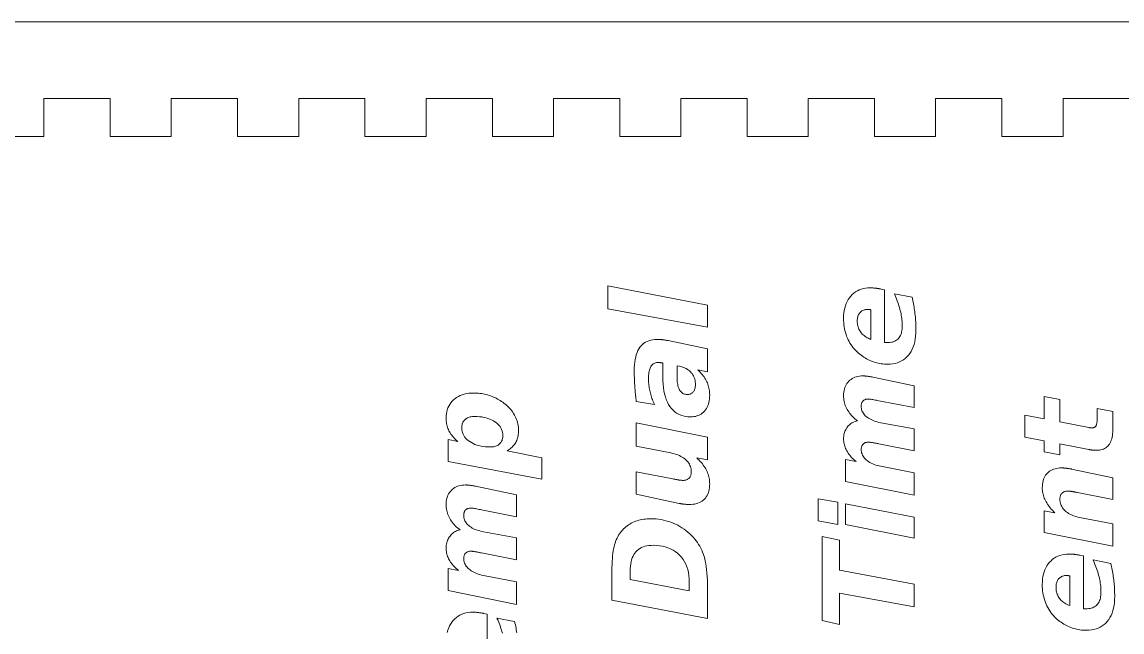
# Model space of a CAD drawing. Header units: millimetres. Extents: x 0 to 600, y 0 to 300.
# Drawn here: x 343.2 to 429.5, y 252.1 to 300 of the extents above; entities that cross this region are included whole.
import ezdxf

# ---------------------------------------------------------------- set-up
doc = ezdxf.new("R2010")
doc.units = ezdxf.units.MM
doc.layers.get('0').update_dxf_attribs({"linetype": 'CONTINUOUS', "lineweight": 0})

msp = doc.modelspace()

# ---------------------------------------------------------------- linework, layer by layer
for p, q in [((600, 300), (0, 300)), ((344.9, 291), (344.9, 294)), ((344.9, 294), (350.1, 294)), ((350.1, 294), (350.1, 291)), ((354.9, 291), (354.9, 294)), ((354.9, 294), (360.1, 294)), ((360.1, 294), (360.1, 291)), ((364.9, 291), (364.9, 294)), ((364.9, 294), (370.1, 294)), ((370.1, 294), (370.1, 291)), ((374.9, 291), (374.9, 294)), ((374.9, 294), (380.1, 294)), ((380.1, 294), (380.1, 291)), ((384.9, 291), (384.9, 294)), ((384.9, 294), (390.1, 294)), ((390.1, 294), (390.1, 291)), ((394.9, 291), (394.9, 294)), ((394.9, 294), (400.1, 294)), ((400.1, 294), (400.1, 291)), ((404.9, 291), (404.9, 294)), ((404.9, 294), (410.1, 294)), ((410.1, 294), (410.1, 291)), ((414.9, 291), (414.9, 294)), ((414.9, 294), (420.1, 294)), ((420.1, 294), (420.1, 291)), ((424.9, 291), (424.9, 294)), ((424.9, 294), (430.1, 294)), ((340.1, 291), (344.9, 291)), ((350.1, 291), (354.9, 291)), ((360.1, 291), (364.9, 291)), ((370.1, 291), (374.9, 291)), ((380.1, 291), (384.9, 291)), ((390.1, 291), (394.9, 291)), ((400.1, 291), (404.9, 291)), ((410.1, 291), (414.9, 291)), ((420.1, 291), (424.9, 291))]:
    msp.add_line(p, q)
for points in [[(389.16, 277.48), (389.16, 279.28), (397, 277.765), (397, 276.04), (389.16, 277.48)], [(410.618, 279.03), (410.896, 278.98), (410.896, 274.835), (410.903, 274.835), (410.911, 274.835), (410.919, 274.835), (410.927, 274.834), (410.937, 274.834), (410.947, 274.833), (410.957, 274.833), (410.968, 274.832), (410.98, 274.831), (410.992, 274.83), (411.004, 274.829), (411.016, 274.829), (411.027, 274.828), (411.037, 274.827), (411.047, 274.827), (411.057, 274.826), (411.065, 274.826), (411.073, 274.826), (411.081, 274.826), (411.088, 274.826), (411.205, 274.829), (411.315, 274.839), (411.42, 274.855), (411.518, 274.878), (411.611, 274.908), (411.697, 274.944), (411.778, 274.987), (411.852, 275.036), (411.921, 275.092), (411.983, 275.154), (412.039, 275.223), (412.089, 275.299), (412.134, 275.381), (412.172, 275.47), (412.205, 275.566), (412.231, 275.668), (412.252, 275.777), (412.267, 275.892), (412.275, 276.015), (412.278, 276.143), (412.277, 276.257), (412.272, 276.372), (412.265, 276.489), (412.254, 276.607), (412.24, 276.726), (412.223, 276.846), (412.203, 276.968), (412.18, 277.091), (412.154, 277.215), (412.125, 277.341), (412.092, 277.468), (412.056, 277.596), (412.018, 277.725), (411.976, 277.856), (411.932, 277.988), (411.884, 278.121), (411.833, 278.255), (411.78, 278.391), (411.723, 278.528), (411.664, 278.666), (413.046, 278.39), (413.077, 278.261), (413.106, 278.133), (413.133, 278.004), (413.158, 277.876), (413.182, 277.748), (413.204, 277.62), (413.225, 277.493), (413.244, 277.365), (413.261, 277.238), (413.277, 277.11), (413.291, 276.983), (413.304, 276.856), (413.316, 276.728), (413.326, 276.6), (413.334, 276.471), (413.341, 276.341), (413.347, 276.212), (413.351, 276.081), (413.353, 275.95), (413.354, 275.819), (413.348, 275.568), (413.33, 275.329), (413.301, 275.101), (413.26, 274.885), (413.208, 274.681), (413.144, 274.488), (413.068, 274.307), (412.98, 274.138), (412.881, 273.98), (412.77, 273.834), (412.648, 273.702), (412.517, 273.583), (412.376, 273.478), (412.225, 273.387), (412.064, 273.311), (411.894, 273.248), (411.714, 273.199), (411.525, 273.164), (411.326, 273.143), (411.117, 273.136), (410.993, 273.138), (410.871, 273.145), (410.749, 273.156), (410.628, 273.171), (410.507, 273.191), (410.388, 273.215), (410.269, 273.244), (410.151, 273.277), (410.033, 273.315), (409.917, 273.357), (409.801, 273.403), (409.687, 273.453), (409.576, 273.507), (409.466, 273.565), (409.358, 273.627), (409.252, 273.693), (409.149, 273.764), (409.047, 273.838), (408.947, 273.916), (408.849, 273.998), (408.736, 274.099), (408.629, 274.205), (408.527, 274.315), (408.431, 274.428), (408.34, 274.545), (408.255, 274.667), (408.175, 274.792), (408.102, 274.921), (408.033, 275.054), (407.97, 275.19), (407.913, 275.331), (407.862, 275.475), (407.817, 275.622), (407.778, 275.771), (407.745, 275.924), (407.718, 276.08), (407.697, 276.239), (407.682, 276.401), (407.673, 276.566), (407.67, 276.734), (407.676, 276.949), (407.693, 277.155), (407.721, 277.352), (407.761, 277.54), (407.812, 277.719), (407.874, 277.889), (407.948, 278.05), (408.033, 278.202), (408.129, 278.345), (408.237, 278.478), (408.354, 278.602), (408.479, 278.712), (408.612, 278.809), (408.753, 278.893), (408.902, 278.964), (409.059, 279.023), (409.224, 279.068), (409.396, 279.1), (409.577, 279.12), (409.766, 279.126), (409.803, 279.126), (409.841, 279.125), (409.88, 279.124), (409.919, 279.123), (409.958, 279.12), (409.998, 279.118), (410.038, 279.115), (410.079, 279.111), (410.12, 279.107), (410.162, 279.102), (410.204, 279.098), (410.247, 279.093), (410.29, 279.087), (410.335, 279.081), (410.38, 279.074), (410.426, 279.066), (410.473, 279.058), (410.52, 279.049), (410.569, 279.04), (410.618, 279.03)], [(409.821, 277.406), (409.808, 277.409), (409.796, 277.412), (409.783, 277.415), (409.771, 277.418), (409.758, 277.42), (409.746, 277.422), (409.733, 277.424), (409.721, 277.426), (409.708, 277.428), (409.696, 277.43), (409.683, 277.431), (409.67, 277.432), (409.657, 277.433), (409.645, 277.434), (409.632, 277.435), (409.619, 277.436), (409.606, 277.436), (409.594, 277.437), (409.581, 277.437), (409.569, 277.437), (409.495, 277.434), (409.424, 277.427), (409.357, 277.415), (409.292, 277.398), (409.23, 277.376), (409.172, 277.35), (409.117, 277.318), (409.064, 277.282), (409.015, 277.24), (408.969, 277.194), (408.926, 277.145), (408.888, 277.092), (408.855, 277.035), (408.826, 276.975), (408.801, 276.912), (408.781, 276.845), (408.766, 276.775), (408.755, 276.701), (408.748, 276.624), (408.746, 276.544), (408.748, 276.44), (408.757, 276.339), (408.77, 276.241), (408.789, 276.147), (408.814, 276.056), (408.844, 275.967), (408.88, 275.882), (408.921, 275.801), (408.967, 275.722), (409.019, 275.646), (409.076, 275.575), (409.138, 275.506), (409.205, 275.441), (409.278, 275.38), (409.355, 275.322), (409.438, 275.267), (409.526, 275.216), (409.619, 275.168), (409.717, 275.123), (409.821, 275.082), (409.821, 277.406)], [(393.89, 274.988), (397, 274.353), (397, 272.528), (396.237, 272.68), (396.33, 272.592), (396.417, 272.504), (396.499, 272.414), (396.576, 272.324), (396.648, 272.233), (396.715, 272.14), (396.778, 272.047), (396.835, 271.952), (396.888, 271.857), (396.935, 271.76), (396.978, 271.663), (397.016, 271.564), (397.05, 271.463), (397.079, 271.36), (397.104, 271.256), (397.124, 271.15), (397.14, 271.043), (397.151, 270.934), (397.158, 270.823), (397.16, 270.71), (397.156, 270.556), (397.144, 270.408), (397.123, 270.267), (397.095, 270.132), (397.058, 270.004), (397.013, 269.882), (396.96, 269.767), (396.899, 269.658), (396.83, 269.556), (396.753, 269.46), (396.668, 269.373), (396.578, 269.294), (396.483, 269.225), (396.381, 269.166), (396.274, 269.115), (396.162, 269.074), (396.044, 269.041), (395.92, 269.018), (395.79, 269.005), (395.655, 269), (395.449, 269.008), (395.253, 269.033), (395.067, 269.073), (394.89, 269.13), (394.724, 269.203), (394.567, 269.293), (394.421, 269.398), (394.284, 269.52), (394.157, 269.658), (394.04, 269.812), (393.934, 269.983), (393.838, 270.167), (393.754, 270.366), (393.682, 270.579), (393.62, 270.807), (393.57, 271.049), (393.53, 271.305), (393.502, 271.576), (393.486, 271.861), (393.48, 272.16), (393.48, 273.235), (393.3, 273.255), (393.284, 273.258), (393.27, 273.261), (393.256, 273.264), (393.243, 273.267), (393.231, 273.269), (393.22, 273.271), (393.21, 273.272), (393.201, 273.273), (393.192, 273.274), (393.185, 273.275), (393.178, 273.275), (393.171, 273.276), (393.165, 273.276), (393.158, 273.277), (393.152, 273.277), (393.146, 273.277), (393.14, 273.277), (393.134, 273.277), (393.128, 273.277), (393.123, 273.278), (393.049, 273.274), (392.979, 273.265), (392.913, 273.249), (392.85, 273.227), (392.791, 273.199), (392.736, 273.165), (392.685, 273.124), (392.637, 273.077), (392.593, 273.024), (392.553, 272.965), (392.516, 272.899), (392.483, 272.828), (392.454, 272.75), (392.429, 272.667), (392.408, 272.577), (392.391, 272.481), (392.377, 272.379), (392.368, 272.271), (392.362, 272.157), (392.36, 272.038), (392.361, 271.927), (392.365, 271.818), (392.371, 271.709), (392.379, 271.601), (392.39, 271.493), (392.403, 271.386), (392.419, 271.28), (392.437, 271.174), (392.457, 271.069), (392.48, 270.965), (392.505, 270.861), (392.533, 270.758), (392.563, 270.656), (392.595, 270.555), (392.63, 270.454), (392.667, 270.354), (392.707, 270.254), (392.749, 270.155), (392.793, 270.057), (392.84, 269.96), (391.4, 270.215), (391.385, 270.328), (391.37, 270.442), (391.357, 270.556), (391.344, 270.671), (391.332, 270.787), (391.32, 270.903), (391.31, 271.019), (391.3, 271.137), (391.291, 271.254), (391.283, 271.373), (391.274, 271.491), (391.267, 271.611), (391.261, 271.732), (391.255, 271.854), (391.251, 271.976), (391.247, 272.1), (391.244, 272.224), (391.242, 272.349), (391.24, 272.475), (391.24, 272.603), (391.244, 272.847), (391.258, 273.079), (391.28, 273.297), (391.312, 273.503), (391.352, 273.696), (391.401, 273.876), (391.459, 274.043), (391.526, 274.198), (391.602, 274.339), (391.688, 274.467), (391.781, 274.584), (391.884, 274.688), (391.997, 274.78), (392.118, 274.86), (392.249, 274.927), (392.39, 274.982), (392.54, 275.025), (392.699, 275.056), (392.867, 275.074), (393.045, 275.08), (393.081, 275.08), (393.117, 275.079), (393.155, 275.078), (393.193, 275.076), (393.231, 275.074), (393.271, 275.072), (393.311, 275.069), (393.351, 275.066), (393.393, 275.062), (393.435, 275.058), (393.477, 275.053), (393.52, 275.048), (393.564, 275.042), (393.609, 275.036), (393.654, 275.029), (393.7, 275.021), (393.746, 275.014), (393.793, 275.005), (393.841, 274.997), (393.89, 274.988)], [(394.6, 272.14), (394.602, 272.007), (394.608, 271.88), (394.618, 271.76), (394.632, 271.647), (394.651, 271.541), (394.673, 271.441), (394.699, 271.347), (394.73, 271.261), (394.764, 271.181), (394.803, 271.108), (394.845, 271.041), (394.891, 270.982), (394.941, 270.93), (394.995, 270.885), (395.053, 270.847), (395.115, 270.816), (395.18, 270.791), (395.25, 270.774), (395.323, 270.763), (395.4, 270.76), (395.458, 270.762), (395.514, 270.768), (395.567, 270.778), (395.618, 270.793), (395.666, 270.811), (395.712, 270.834), (395.755, 270.86), (395.796, 270.891), (395.834, 270.926), (395.87, 270.965), (395.902, 271.008), (395.931, 271.054), (395.957, 271.103), (395.979, 271.156), (395.997, 271.211), (396.013, 271.27), (396.025, 271.331), (396.033, 271.396), (396.038, 271.464), (396.04, 271.535), (396.037, 271.645), (396.027, 271.752), (396.011, 271.854), (395.988, 271.953), (395.959, 272.049), (395.923, 272.14), (395.881, 272.228), (395.832, 272.313), (395.777, 272.393), (395.715, 272.47), (395.647, 272.543), (395.574, 272.611), (395.496, 272.674), (395.413, 272.732), (395.324, 272.785), (395.23, 272.833), (395.13, 272.876), (395.025, 272.914), (394.915, 272.947), (394.8, 272.975), (394.6, 273.017), (394.6, 272.14)], [(408.765, 268.682), (408.661, 268.763), (408.563, 268.846), (408.469, 268.932), (408.38, 269.02), (408.297, 269.109), (408.218, 269.201), (408.145, 269.296), (408.076, 269.392), (408.012, 269.491), (407.954, 269.591), (407.9, 269.694), (407.852, 269.797), (407.809, 269.902), (407.772, 270.007), (407.741, 270.113), (407.716, 270.219), (407.696, 270.327), (407.682, 270.435), (407.673, 270.544), (407.67, 270.654), (407.675, 270.796), (407.687, 270.932), (407.707, 271.062), (407.736, 271.185), (407.773, 271.302), (407.818, 271.414), (407.871, 271.519), (407.933, 271.617), (408.003, 271.71), (408.081, 271.797), (408.165, 271.876), (408.256, 271.947), (408.353, 272.01), (408.456, 272.064), (408.565, 272.11), (408.68, 272.148), (408.801, 272.177), (408.929, 272.198), (409.062, 272.21), (409.202, 272.214), (409.232, 272.214), (409.263, 272.213), (409.295, 272.212), (409.328, 272.211), (409.361, 272.208), (409.396, 272.206), (409.431, 272.203), (409.467, 272.199), (409.504, 272.195), (409.542, 272.19), (409.581, 272.186), (409.62, 272.181), (409.661, 272.175), (409.703, 272.169), (409.745, 272.163), (409.789, 272.156), (409.834, 272.148), (409.88, 272.14), (409.926, 272.132), (409.974, 272.123), (413.2, 271.446), (413.2, 269.726), (410.44, 270.263), (410.368, 270.278), (410.255, 270.301), (410.151, 270.323), (410.054, 270.341), (409.967, 270.357), (409.887, 270.371), (409.816, 270.382), (409.754, 270.391), (409.7, 270.397), (409.654, 270.401), (409.617, 270.402), (409.566, 270.401), (409.517, 270.396), (409.47, 270.389), (409.425, 270.379), (409.383, 270.365), (409.343, 270.349), (409.305, 270.329), (409.269, 270.307), (409.235, 270.282), (409.204, 270.254), (409.175, 270.223), (409.15, 270.19), (409.127, 270.155), (409.107, 270.117), (409.091, 270.078), (409.077, 270.036), (409.066, 269.992), (409.059, 269.946), (409.054, 269.898), (409.053, 269.848), (409.057, 269.752), (409.069, 269.659), (409.089, 269.569), (409.117, 269.482), (409.153, 269.398), (409.197, 269.317), (409.249, 269.239), (409.309, 269.164), (409.377, 269.092), (409.454, 269.022), (409.537, 268.957), (409.627, 268.895), (409.724, 268.837), (409.827, 268.782), (409.938, 268.732), (410.055, 268.685), (410.18, 268.643), (410.311, 268.604), (410.449, 268.569), (410.594, 268.538), (413.2, 268.067), (413.2, 266.33), (410.438, 266.884), (410.368, 266.898), (410.303, 266.911), (410.24, 266.923), (410.181, 266.935), (410.126, 266.945), (410.074, 266.955), (410.026, 266.964), (409.981, 266.972), (409.94, 266.979), (409.902, 266.985), (409.867, 266.99), (409.833, 266.995), (409.8, 266.999), (409.769, 267.003), (409.739, 267.006), (409.711, 267.009), (409.685, 267.011), (409.66, 267.012), (409.636, 267.013), (409.614, 267.014), (409.563, 267.012), (409.513, 267.008), (409.466, 267), (409.422, 266.99), (409.379, 266.976), (409.339, 266.96), (409.301, 266.941), (409.266, 266.918), (409.233, 266.893), (409.202, 266.865), (409.173, 266.834), (409.148, 266.801), (409.126, 266.765), (409.106, 266.727), (409.09, 266.687), (409.077, 266.644), (409.066, 266.599), (409.059, 266.551), (409.054, 266.502), (409.053, 266.45), (409.057, 266.356), (409.069, 266.264), (409.09, 266.175), (409.119, 266.088), (409.157, 266.003), (409.202, 265.921), (409.256, 265.841), (409.319, 265.763), (409.389, 265.688), (409.468, 265.614), (409.554, 265.545), (409.645, 265.48), (409.743, 265.419), (409.846, 265.363), (409.956, 265.311), (410.071, 265.264), (410.193, 265.221), (410.32, 265.182), (410.454, 265.148), (410.594, 265.118), (413.2, 264.599), (413.2, 262.845), (407.824, 263.92), (407.824, 265.653), (408.654, 265.494), (408.559, 265.574), (408.468, 265.655), (408.382, 265.737), (408.302, 265.819), (408.225, 265.903), (408.154, 265.988), (408.088, 266.073), (408.026, 266.16), (407.969, 266.248), (407.918, 266.337), (407.871, 266.427), (407.829, 266.518), (407.792, 266.61), (407.759, 266.702), (407.732, 266.795), (407.71, 266.889), (407.693, 266.984), (407.68, 267.079), (407.673, 267.176), (407.67, 267.273), (407.673, 267.38), (407.683, 267.485), (407.698, 267.586), (407.72, 267.684), (407.747, 267.779), (407.781, 267.871), (407.821, 267.96), (407.867, 268.046), (407.919, 268.129), (407.978, 268.209), (408.04, 268.284), (408.107, 268.354), (408.176, 268.417), (408.25, 268.473), (408.327, 268.524), (408.407, 268.568), (408.491, 268.606), (408.579, 268.637), (408.67, 268.663), (408.765, 268.682)], [(381.251, 266.331), (383.997, 265.779), (383.997, 264.114), (376.624, 265.496), (376.624, 267.226), (377.38, 267.068), (377.289, 267.149), (377.204, 267.23), (377.123, 267.312), (377.047, 267.395), (376.976, 267.478), (376.909, 267.563), (376.848, 267.648), (376.792, 267.734), (376.74, 267.821), (376.694, 267.908), (376.651, 267.997), (376.613, 268.088), (376.58, 268.18), (376.551, 268.274), (376.526, 268.37), (376.506, 268.467), (376.49, 268.566), (376.479, 268.667), (376.473, 268.769), (376.47, 268.873), (376.476, 269.054), (376.494, 269.227), (376.523, 269.392), (376.563, 269.55), (376.616, 269.7), (376.679, 269.842), (376.755, 269.977), (376.842, 270.104), (376.941, 270.223), (377.051, 270.334), (377.171, 270.437), (377.299, 270.528), (377.436, 270.609), (377.582, 270.678), (377.735, 270.738), (377.897, 270.786), (378.068, 270.824), (378.247, 270.85), (378.434, 270.867), (378.63, 270.872), (378.755, 270.87), (378.879, 270.865), (379.002, 270.855), (379.124, 270.842), (379.246, 270.825), (379.367, 270.805), (379.488, 270.78), (379.607, 270.752), (379.726, 270.72), (379.845, 270.685), (379.961, 270.646), (380.076, 270.603), (380.188, 270.558), (380.299, 270.509), (380.407, 270.456), (380.513, 270.401), (380.617, 270.342), (380.72, 270.279), (380.82, 270.214), (380.918, 270.145), (381.036, 270.055), (381.149, 269.963), (381.256, 269.868), (381.357, 269.771), (381.452, 269.672), (381.541, 269.571), (381.624, 269.467), (381.702, 269.361), (381.773, 269.252), (381.839, 269.142), (381.899, 269.029), (381.952, 268.916), (382, 268.8), (382.04, 268.683), (382.075, 268.564), (382.103, 268.444), (382.125, 268.322), (382.141, 268.198), (382.15, 268.073), (382.154, 267.946), (382.151, 267.836), (382.145, 267.728), (382.134, 267.625), (382.119, 267.524), (382.099, 267.427), (382.075, 267.333), (382.047, 267.242), (382.014, 267.155), (381.977, 267.072), (381.935, 266.991), (381.889, 266.914), (381.837, 266.84), (381.781, 266.767), (381.72, 266.698), (381.654, 266.631), (381.583, 266.566), (381.507, 266.503), (381.427, 266.444), (381.341, 266.386), (381.251, 266.331)], [(381.251, 266.331), (383.997, 265.779), (383.997, 264.114), (376.624, 265.496), (376.624, 267.226), (377.38, 267.068), (377.289, 267.149), (377.204, 267.23), (377.123, 267.312), (377.047, 267.395), (376.976, 267.478), (376.909, 267.563), (376.848, 267.648), (376.792, 267.734), (376.74, 267.821), (376.694, 267.908), (376.651, 267.997), (376.613, 268.088), (376.58, 268.18), (376.551, 268.274), (376.526, 268.37), (376.506, 268.467), (376.49, 268.566), (376.479, 268.667), (376.473, 268.769), (376.47, 268.873), (376.476, 269.054), (376.494, 269.227), (376.523, 269.392), (376.563, 269.55), (376.616, 269.7), (376.679, 269.842), (376.755, 269.977), (376.842, 270.104), (376.941, 270.223), (377.051, 270.334), (377.171, 270.437), (377.299, 270.528), (377.436, 270.609), (377.582, 270.678), (377.735, 270.738), (377.897, 270.786), (378.068, 270.824), (378.247, 270.85), (378.434, 270.867), (378.63, 270.872), (378.755, 270.87), (378.879, 270.865), (379.002, 270.855), (379.124, 270.842), (379.246, 270.825), (379.367, 270.805), (379.488, 270.78), (379.607, 270.752), (379.726, 270.72), (379.845, 270.685), (379.961, 270.646), (380.076, 270.603), (380.188, 270.558), (380.299, 270.509), (380.407, 270.456), (380.513, 270.401), (380.617, 270.342), (380.72, 270.279), (380.82, 270.214), (380.918, 270.145), (381.036, 270.055), (381.149, 269.963), (381.256, 269.868), (381.357, 269.771), (381.452, 269.672), (381.541, 269.571), (381.624, 269.467), (381.702, 269.361), (381.773, 269.252), (381.839, 269.142), (381.899, 269.029), (381.952, 268.916), (382, 268.8), (382.04, 268.683), (382.075, 268.564), (382.103, 268.444), (382.125, 268.322), (382.141, 268.198), (382.15, 268.073), (382.154, 267.946), (382.151, 267.836), (382.145, 267.728), (382.134, 267.625), (382.119, 267.524), (382.099, 267.427), (382.075, 267.333), (382.047, 267.242), (382.014, 267.155), (381.977, 267.072), (381.935, 266.991), (381.889, 266.914), (381.837, 266.84), (381.781, 266.767), (381.72, 266.698), (381.654, 266.631), (381.583, 266.566), (381.507, 266.503), (381.427, 266.444), (381.341, 266.386), (381.251, 266.331)], [(421.888, 269.144), (423.424, 268.851), (423.424, 270.608), (424.653, 270.363), (424.653, 268.606), (426.928, 268.165), (426.943, 268.161), (426.958, 268.158), (426.972, 268.154), (426.986, 268.151), (426.999, 268.149), (427.012, 268.146), (427.024, 268.144), (427.036, 268.142), (427.047, 268.14), (427.058, 268.138), (427.068, 268.137), (427.079, 268.136), (427.089, 268.135), (427.099, 268.134), (427.109, 268.133), (427.119, 268.132), (427.129, 268.132), (427.139, 268.131), (427.149, 268.131), (427.158, 268.131), (427.201, 268.133), (427.242, 268.137), (427.28, 268.144), (427.315, 268.155), (427.348, 268.168), (427.378, 268.184), (427.406, 268.203), (427.432, 268.225), (427.455, 268.25), (427.475, 268.278), (427.493, 268.309), (427.51, 268.344), (427.524, 268.383), (427.537, 268.427), (427.547, 268.474), (427.556, 268.525), (427.563, 268.58), (427.567, 268.639), (427.57, 268.702), (427.571, 268.77), (427.571, 269.658), (428.8, 269.413), (428.8, 267.968), (428.797, 267.816), (428.787, 267.672), (428.771, 267.535), (428.748, 267.405), (428.718, 267.283), (428.682, 267.168), (428.64, 267.06), (428.591, 266.96), (428.536, 266.868), (428.474, 266.782), (428.405, 266.705), (428.332, 266.636), (428.252, 266.574), (428.166, 266.521), (428.075, 266.476), (427.978, 266.44), (427.876, 266.411), (427.767, 266.391), (427.653, 266.378), (427.533, 266.374), (427.506, 266.375), (427.478, 266.375), (427.45, 266.376), (427.422, 266.377), (427.394, 266.378), (427.365, 266.38), (427.335, 266.381), (427.305, 266.384), (427.275, 266.386), (427.245, 266.389), (427.214, 266.392), (427.183, 266.395), (427.152, 266.399), (427.121, 266.403), (427.09, 266.407), (427.059, 266.411), (427.027, 266.416), (426.996, 266.421), (426.964, 266.426), (426.933, 266.432), (424.653, 266.874), (424.653, 266.029), (423.424, 266.264), (423.424, 267.118), (421.888, 267.416), (421.888, 269.144)], [(421.888, 269.144), (423.424, 268.851), (423.424, 270.608), (424.653, 270.363), (424.653, 268.606), (426.928, 268.165), (426.943, 268.161), (426.958, 268.158), (426.972, 268.154), (426.986, 268.151), (426.999, 268.149), (427.012, 268.146), (427.024, 268.144), (427.036, 268.142), (427.047, 268.14), (427.058, 268.138), (427.068, 268.137), (427.079, 268.136), (427.089, 268.135), (427.099, 268.134), (427.109, 268.133), (427.119, 268.132), (427.129, 268.132), (427.139, 268.131), (427.149, 268.131), (427.158, 268.131), (427.201, 268.133), (427.242, 268.137), (427.28, 268.144), (427.315, 268.155), (427.348, 268.168), (427.378, 268.184), (427.406, 268.203), (427.432, 268.225), (427.455, 268.25), (427.475, 268.278), (427.493, 268.309), (427.51, 268.344), (427.524, 268.383), (427.537, 268.427), (427.547, 268.474), (427.556, 268.525), (427.563, 268.58), (427.567, 268.639), (427.57, 268.702), (427.571, 268.77), (427.571, 269.658), (428.8, 269.413), (428.8, 267.968), (428.797, 267.816), (428.787, 267.672), (428.771, 267.535), (428.748, 267.405), (428.718, 267.283), (428.682, 267.168), (428.64, 267.06), (428.591, 266.96), (428.536, 266.868), (428.474, 266.782), (428.405, 266.705), (428.332, 266.636), (428.252, 266.574), (428.166, 266.521), (428.075, 266.476), (427.978, 266.44), (427.876, 266.411), (427.767, 266.391), (427.653, 266.378), (427.533, 266.374), (427.506, 266.375), (427.478, 266.375), (427.45, 266.376), (427.422, 266.377), (427.394, 266.378), (427.365, 266.38), (427.335, 266.381), (427.305, 266.384), (427.275, 266.386), (427.245, 266.389), (427.214, 266.392), (427.183, 266.395), (427.152, 266.399), (427.121, 266.403), (427.09, 266.407), (427.059, 266.411), (427.027, 266.416), (426.996, 266.421), (426.964, 266.426), (426.933, 266.432), (424.653, 266.874), (424.653, 266.029), (423.424, 266.264), (423.424, 267.118), (421.888, 267.416), (421.888, 269.144)], [(377.699, 268.141), (377.705, 268.01), (377.724, 267.885), (377.756, 267.764), (377.799, 267.648), (377.856, 267.537), (377.925, 267.431), (378.006, 267.33), (378.1, 267.234), (378.207, 267.142), (378.326, 267.056), (378.455, 266.976), (378.591, 266.905), (378.735, 266.842), (378.887, 266.787), (379.046, 266.741), (379.213, 266.703), (379.387, 266.674), (379.569, 266.653), (379.758, 266.64), (379.955, 266.636), (380.044, 266.638), (380.129, 266.646), (380.21, 266.657), (380.287, 266.674), (380.36, 266.695), (380.43, 266.722), (380.495, 266.752), (380.557, 266.788), (380.614, 266.828), (380.668, 266.874), (380.717, 266.923), (380.76, 266.976), (380.799, 267.033), (380.832, 267.093), (380.861, 267.157), (380.884, 267.225), (380.902, 267.297), (380.915, 267.372), (380.922, 267.451), (380.925, 267.534), (380.919, 267.661), (380.9, 267.785), (380.869, 267.903), (380.826, 268.017), (380.771, 268.127), (380.703, 268.232), (380.623, 268.332), (380.53, 268.428), (380.425, 268.52), (380.308, 268.606), (380.181, 268.687), (380.047, 268.758), (379.907, 268.822), (379.759, 268.877), (379.604, 268.923), (379.443, 268.961), (379.274, 268.991), (379.098, 269.012), (378.916, 269.025), (378.726, 269.029), (378.628, 269.027), (378.535, 269.02), (378.447, 269.008), (378.364, 268.992), (378.285, 268.972), (378.211, 268.947), (378.142, 268.917), (378.077, 268.883), (378.018, 268.844), (377.963, 268.801), (377.913, 268.753), (377.868, 268.701), (377.829, 268.646), (377.794, 268.586), (377.765, 268.522), (377.741, 268.454), (377.723, 268.382), (377.71, 268.305), (377.702, 268.225), (377.699, 268.141)], [(377.699, 268.141), (377.705, 268.01), (377.724, 267.885), (377.756, 267.764), (377.799, 267.648), (377.856, 267.537), (377.925, 267.431), (378.006, 267.33), (378.1, 267.234), (378.207, 267.142), (378.326, 267.056), (378.455, 266.976), (378.591, 266.905), (378.735, 266.842), (378.887, 266.787), (379.046, 266.741), (379.213, 266.703), (379.387, 266.674), (379.569, 266.653), (379.758, 266.64), (379.955, 266.636), (380.044, 266.638), (380.129, 266.646), (380.21, 266.657), (380.287, 266.674), (380.36, 266.695), (380.43, 266.722), (380.495, 266.752), (380.557, 266.788), (380.614, 266.828), (380.668, 266.874), (380.717, 266.923), (380.76, 266.976), (380.799, 267.033), (380.832, 267.093), (380.861, 267.157), (380.884, 267.225), (380.902, 267.297), (380.915, 267.372), (380.922, 267.451), (380.925, 267.534), (380.919, 267.661), (380.9, 267.785), (380.869, 267.903), (380.826, 268.017), (380.771, 268.127), (380.703, 268.232), (380.623, 268.332), (380.53, 268.428), (380.425, 268.52), (380.308, 268.606), (380.181, 268.687), (380.047, 268.758), (379.907, 268.822), (379.759, 268.877), (379.604, 268.923), (379.443, 268.961), (379.274, 268.991), (379.098, 269.012), (378.916, 269.025), (378.726, 269.029), (378.628, 269.027), (378.535, 269.02), (378.447, 269.008), (378.364, 268.992), (378.285, 268.972), (378.211, 268.947), (378.142, 268.917), (378.077, 268.883), (378.018, 268.844), (377.963, 268.801), (377.913, 268.753), (377.868, 268.701), (377.829, 268.646), (377.794, 268.586), (377.765, 268.522), (377.741, 268.454), (377.723, 268.382), (377.71, 268.305), (377.702, 268.225), (377.699, 268.141)], [(394.772, 262.207), (391.4, 262.92), (391.4, 264.692), (394.275, 264.132), (394.33, 264.121), (394.384, 264.11), (394.436, 264.099), (394.486, 264.089), (394.534, 264.08), (394.581, 264.071), (394.627, 264.063), (394.67, 264.056), (394.712, 264.049), (394.752, 264.043), (394.791, 264.037), (394.828, 264.033), (394.864, 264.028), (394.897, 264.025), (394.929, 264.022), (394.96, 264.019), (394.989, 264.017), (395.016, 264.016), (395.041, 264.015), (395.065, 264.015), (395.126, 264.017), (395.184, 264.022), (395.239, 264.031), (395.291, 264.043), (395.341, 264.058), (395.388, 264.077), (395.432, 264.1), (395.473, 264.125), (395.512, 264.155), (395.548, 264.188), (395.58, 264.224), (395.61, 264.262), (395.635, 264.305), (395.658, 264.35), (395.677, 264.398), (395.692, 264.449), (395.704, 264.502), (395.713, 264.56), (395.718, 264.619), (395.72, 264.683), (395.716, 264.79), (395.703, 264.895), (395.682, 264.997), (395.652, 265.096), (395.614, 265.192), (395.568, 265.285), (395.513, 265.374), (395.45, 265.461), (395.378, 265.544), (395.298, 265.625), (395.209, 265.702), (395.114, 265.773), (395.013, 265.84), (394.905, 265.901), (394.79, 265.958), (394.669, 266.01), (394.541, 266.057), (394.406, 266.099), (394.265, 266.136), (394.118, 266.168), (391.4, 266.7), (391.4, 268.52), (397, 267.4), (397, 265.62), (396.14, 265.783), (396.24, 265.69), (396.335, 265.596), (396.424, 265.501), (396.509, 265.405), (396.588, 265.308), (396.662, 265.21), (396.731, 265.112), (396.795, 265.012), (396.854, 264.912), (396.907, 264.81), (396.955, 264.708), (396.998, 264.605), (397.036, 264.5), (397.069, 264.395), (397.097, 264.288), (397.12, 264.18), (397.137, 264.071), (397.15, 263.961), (397.157, 263.85), (397.16, 263.738), (397.156, 263.587), (397.143, 263.443), (397.123, 263.307), (397.094, 263.177), (397.056, 263.054), (397.011, 262.938), (396.957, 262.829), (396.894, 262.726), (396.824, 262.631), (396.745, 262.543), (396.658, 262.462), (396.564, 262.39), (396.464, 262.327), (396.356, 262.272), (396.242, 262.226), (396.121, 262.188), (395.993, 262.158), (395.858, 262.137), (395.716, 262.124), (395.567, 262.12), (395.531, 262.12), (395.495, 262.121), (395.458, 262.122), (395.42, 262.124), (395.382, 262.126), (395.344, 262.128), (395.306, 262.131), (395.267, 262.134), (395.227, 262.138), (395.188, 262.142), (395.147, 262.147), (395.107, 262.152), (395.066, 262.158), (395.025, 262.164), (394.984, 262.17), (394.942, 262.177), (394.9, 262.184), (394.858, 262.191), (394.815, 262.199), (394.772, 262.207)], [(425.574, 264.901), (428.8, 264.224), (428.8, 262.522), (426.038, 263.058), (425.985, 263.069), (425.933, 263.079), (425.884, 263.09), (425.836, 263.099), (425.789, 263.108), (425.744, 263.116), (425.701, 263.124), (425.66, 263.131), (425.62, 263.138), (425.582, 263.144), (425.545, 263.15), (425.51, 263.155), (425.476, 263.16), (425.445, 263.164), (425.414, 263.167), (425.385, 263.17), (425.358, 263.172), (425.333, 263.174), (425.309, 263.175), (425.286, 263.175), (425.227, 263.174), (425.171, 263.168), (425.117, 263.16), (425.066, 263.148), (425.018, 263.133), (424.973, 263.115), (424.93, 263.093), (424.89, 263.068), (424.853, 263.039), (424.818, 263.007), (424.787, 262.972), (424.759, 262.934), (424.734, 262.894), (424.712, 262.85), (424.694, 262.804), (424.679, 262.755), (424.668, 262.703), (424.659, 262.648), (424.654, 262.59), (424.653, 262.53), (424.657, 262.426), (424.669, 262.325), (424.69, 262.228), (424.718, 262.133), (424.755, 262.041), (424.801, 261.952), (424.854, 261.867), (424.915, 261.784), (424.985, 261.704), (425.063, 261.627), (425.148, 261.554), (425.239, 261.486), (425.336, 261.422), (425.44, 261.363), (425.55, 261.308), (425.666, 261.258), (425.788, 261.213), (425.917, 261.172), (426.052, 261.136), (426.194, 261.104), (428.8, 260.593), (428.8, 258.848), (423.424, 259.923), (423.424, 261.63), (424.254, 261.474), (424.157, 261.569), (424.065, 261.665), (423.978, 261.76), (423.896, 261.856), (423.819, 261.952), (423.748, 262.048), (423.681, 262.143), (423.62, 262.239), (423.564, 262.335), (423.513, 262.431), (423.467, 262.528), (423.426, 262.626), (423.389, 262.724), (423.358, 262.824), (423.331, 262.924), (423.309, 263.025), (423.292, 263.127), (423.28, 263.229), (423.273, 263.333), (423.27, 263.437), (423.274, 263.583), (423.286, 263.722), (423.306, 263.854), (423.335, 263.979), (423.371, 264.097), (423.415, 264.209), (423.467, 264.314), (423.527, 264.411), (423.595, 264.502), (423.671, 264.586), (423.755, 264.663), (423.845, 264.732), (423.941, 264.793), (424.044, 264.846), (424.154, 264.891), (424.271, 264.927), (424.393, 264.955), (424.523, 264.976), (424.659, 264.988), (424.802, 264.992), (424.834, 264.992), (424.866, 264.991), (424.9, 264.99), (424.934, 264.988), (424.969, 264.986), (425.005, 264.983), (425.041, 264.98), (425.078, 264.977), (425.116, 264.973), (425.154, 264.968), (425.193, 264.963), (425.233, 264.958), (425.273, 264.953), (425.314, 264.947), (425.355, 264.94), (425.398, 264.933), (425.441, 264.926), (425.485, 264.918), (425.529, 264.91), (425.574, 264.901)], [(425.574, 264.901), (428.8, 264.224), (428.8, 262.522), (426.038, 263.058), (425.985, 263.069), (425.933, 263.079), (425.884, 263.09), (425.836, 263.099), (425.789, 263.108), (425.744, 263.116), (425.701, 263.124), (425.66, 263.131), (425.62, 263.138), (425.582, 263.144), (425.545, 263.15), (425.51, 263.155), (425.476, 263.16), (425.445, 263.164), (425.414, 263.167), (425.385, 263.17), (425.358, 263.172), (425.333, 263.174), (425.309, 263.175), (425.286, 263.175), (425.227, 263.174), (425.171, 263.168), (425.117, 263.16), (425.066, 263.148), (425.018, 263.133), (424.973, 263.115), (424.93, 263.093), (424.89, 263.068), (424.853, 263.039), (424.818, 263.007), (424.787, 262.972), (424.759, 262.934), (424.734, 262.894), (424.712, 262.85), (424.694, 262.804), (424.679, 262.755), (424.668, 262.703), (424.659, 262.648), (424.654, 262.59), (424.653, 262.53), (424.657, 262.426), (424.669, 262.325), (424.69, 262.228), (424.718, 262.133), (424.755, 262.041), (424.801, 261.952), (424.854, 261.867), (424.915, 261.784), (424.985, 261.704), (425.063, 261.627), (425.148, 261.554), (425.239, 261.486), (425.336, 261.422), (425.44, 261.363), (425.55, 261.308), (425.666, 261.258), (425.788, 261.213), (425.917, 261.172), (426.052, 261.136), (426.194, 261.104), (428.8, 260.593), (428.8, 258.848), (423.424, 259.923), (423.424, 261.63), (424.254, 261.474), (424.157, 261.569), (424.065, 261.665), (423.978, 261.76), (423.896, 261.856), (423.819, 261.952), (423.748, 262.048), (423.681, 262.143), (423.62, 262.239), (423.564, 262.335), (423.513, 262.431), (423.467, 262.528), (423.426, 262.626), (423.389, 262.724), (423.358, 262.824), (423.331, 262.924), (423.309, 263.025), (423.292, 263.127), (423.28, 263.229), (423.273, 263.333), (423.27, 263.437), (423.274, 263.583), (423.286, 263.722), (423.306, 263.854), (423.335, 263.979), (423.371, 264.097), (423.415, 264.209), (423.467, 264.314), (423.527, 264.411), (423.595, 264.502), (423.671, 264.586), (423.755, 264.663), (423.845, 264.732), (423.941, 264.793), (424.044, 264.846), (424.154, 264.891), (424.271, 264.927), (424.393, 264.955), (424.523, 264.976), (424.659, 264.988), (424.802, 264.992), (424.834, 264.992), (424.866, 264.991), (424.9, 264.99), (424.934, 264.988), (424.969, 264.986), (425.005, 264.983), (425.041, 264.98), (425.078, 264.977), (425.116, 264.973), (425.154, 264.968), (425.193, 264.963), (425.233, 264.958), (425.273, 264.953), (425.314, 264.947), (425.355, 264.94), (425.398, 264.933), (425.441, 264.926), (425.485, 264.918), (425.529, 264.91), (425.574, 264.901)], [(377.565, 260.12), (377.461, 260.201), (377.363, 260.285), (377.269, 260.37), (377.18, 260.458), (377.097, 260.548), (377.018, 260.64), (376.945, 260.734), (376.876, 260.83), (376.812, 260.929), (376.754, 261.03), (376.7, 261.132), (376.652, 261.236), (376.609, 261.34), (376.572, 261.445), (376.541, 261.551), (376.516, 261.658), (376.496, 261.765), (376.482, 261.874), (376.473, 261.983), (376.47, 262.093), (376.475, 262.235), (376.487, 262.37), (376.507, 262.5), (376.536, 262.623), (376.573, 262.741), (376.618, 262.852), (376.671, 262.957), (376.733, 263.056), (376.803, 263.149), (376.881, 263.235), (376.965, 263.315), (377.056, 263.386), (377.153, 263.448), (377.256, 263.502), (377.365, 263.548), (377.48, 263.586), (377.601, 263.615), (377.729, 263.636), (377.862, 263.649), (378.002, 263.653), (378.032, 263.653), (378.063, 263.652), (378.095, 263.651), (378.128, 263.649), (378.161, 263.647), (378.196, 263.644), (378.231, 263.641), (378.267, 263.637), (378.304, 263.633), (378.342, 263.629), (378.381, 263.624), (378.42, 263.619), (378.461, 263.614), (378.503, 263.608), (378.545, 263.601), (378.589, 263.594), (378.634, 263.587), (378.68, 263.579), (378.726, 263.57), (378.774, 263.562), (382, 262.885), (382, 261.164), (379.24, 261.702), (379.168, 261.716), (379.055, 261.74), (378.951, 261.761), (378.854, 261.78), (378.767, 261.796), (378.687, 261.81), (378.616, 261.821), (378.554, 261.83), (378.5, 261.836), (378.454, 261.84), (378.417, 261.841), (378.366, 261.839), (378.317, 261.835), (378.27, 261.827), (378.225, 261.817), (378.183, 261.804), (378.143, 261.787), (378.105, 261.768), (378.069, 261.746), (378.035, 261.72), (378.004, 261.692), (377.975, 261.661), (377.95, 261.628), (377.927, 261.593), (377.907, 261.556), (377.891, 261.516), (377.877, 261.475), (377.866, 261.431), (377.859, 261.385), (377.854, 261.337), (377.853, 261.286), (377.857, 261.19), (377.869, 261.097), (377.889, 261.007), (377.917, 260.92), (377.953, 260.836), (377.997, 260.755), (378.049, 260.677), (378.109, 260.602), (378.177, 260.53), (378.254, 260.461), (378.337, 260.395), (378.427, 260.333), (378.524, 260.275), (378.627, 260.221), (378.738, 260.17), (378.855, 260.124), (378.98, 260.081), (379.111, 260.042), (379.249, 260.007), (379.394, 259.976), (382, 259.506), (382, 257.768), (379.238, 258.322), (379.168, 258.336), (379.103, 258.349), (379.04, 258.362), (378.981, 258.373), (378.926, 258.384), (378.874, 258.393), (378.826, 258.402), (378.781, 258.41), (378.74, 258.417), (378.702, 258.423), (378.667, 258.429), (378.633, 258.434), (378.6, 258.438), (378.569, 258.442), (378.539, 258.445), (378.511, 258.447), (378.485, 258.449), (378.46, 258.451), (378.436, 258.452), (378.414, 258.452), (378.363, 258.451), (378.313, 258.446), (378.266, 258.439), (378.222, 258.428), (378.179, 258.415), (378.139, 258.398), (378.101, 258.379), (378.066, 258.357), (378.033, 258.331), (378.002, 258.303), (377.973, 258.272), (377.948, 258.239), (377.926, 258.203), (377.906, 258.165), (377.89, 258.125), (377.877, 258.082), (377.866, 258.037), (377.859, 257.99), (377.854, 257.94), (377.853, 257.888), (377.857, 257.794), (377.869, 257.703), (377.89, 257.613), (377.919, 257.526), (377.957, 257.442), (378.002, 257.359), (378.056, 257.279), (378.119, 257.201), (378.189, 257.126), (378.268, 257.053), (378.354, 256.983), (378.445, 256.918), (378.543, 256.858), (378.646, 256.802), (378.756, 256.75), (378.871, 256.702), (378.993, 256.659), (379.12, 256.62), (379.254, 256.586), (379.394, 256.556), (382, 256.038), (382, 254.283), (376.624, 255.358), (376.624, 257.091), (377.454, 256.933), (377.359, 257.013), (377.268, 257.093), (377.182, 257.175), (377.102, 257.258), (377.025, 257.341), (376.954, 257.426), (376.888, 257.512), (376.826, 257.599), (376.769, 257.686), (376.718, 257.775), (376.671, 257.865), (376.629, 257.956), (376.592, 258.048), (376.559, 258.14), (376.532, 258.234), (376.51, 258.328), (376.493, 258.422), (376.48, 258.518), (376.473, 258.614), (376.47, 258.711), (376.473, 258.819), (376.483, 258.923), (376.498, 259.024), (376.52, 259.122), (376.547, 259.218), (376.581, 259.31), (376.621, 259.399), (376.667, 259.485), (376.719, 259.567), (376.778, 259.647), (376.84, 259.723), (376.907, 259.792), (376.976, 259.855), (377.05, 259.912), (377.127, 259.962), (377.207, 260.006), (377.291, 260.044), (377.379, 260.076), (377.47, 260.101), (377.565, 260.12)], [(377.565, 260.12), (377.461, 260.201), (377.363, 260.285), (377.269, 260.37), (377.18, 260.458), (377.097, 260.548), (377.018, 260.64), (376.945, 260.734), (376.876, 260.83), (376.812, 260.929), (376.754, 261.03), (376.7, 261.132), (376.652, 261.236), (376.609, 261.34), (376.572, 261.445), (376.541, 261.551), (376.516, 261.658), (376.496, 261.765), (376.482, 261.874), (376.473, 261.983), (376.47, 262.093), (376.475, 262.235), (376.487, 262.37), (376.507, 262.5), (376.536, 262.623), (376.573, 262.741), (376.618, 262.852), (376.671, 262.957), (376.733, 263.056), (376.803, 263.149), (376.881, 263.235), (376.965, 263.315), (377.056, 263.386), (377.153, 263.448), (377.256, 263.502), (377.365, 263.548), (377.48, 263.586), (377.601, 263.615), (377.729, 263.636), (377.862, 263.649), (378.002, 263.653), (378.032, 263.653), (378.063, 263.652), (378.095, 263.651), (378.128, 263.649), (378.161, 263.647), (378.196, 263.644), (378.231, 263.641), (378.267, 263.637), (378.304, 263.633), (378.342, 263.629), (378.381, 263.624), (378.42, 263.619), (378.461, 263.614), (378.503, 263.608), (378.545, 263.601), (378.589, 263.594), (378.634, 263.587), (378.68, 263.579), (378.726, 263.57), (378.774, 263.562), (382, 262.885), (382, 261.164), (379.24, 261.702), (379.168, 261.716), (379.055, 261.74), (378.951, 261.761), (378.854, 261.78), (378.767, 261.796), (378.687, 261.81), (378.616, 261.821), (378.554, 261.83), (378.5, 261.836), (378.454, 261.84), (378.417, 261.841), (378.366, 261.839), (378.317, 261.835), (378.27, 261.827), (378.225, 261.817), (378.183, 261.804), (378.143, 261.787), (378.105, 261.768), (378.069, 261.746), (378.035, 261.72), (378.004, 261.692), (377.975, 261.661), (377.95, 261.628), (377.927, 261.593), (377.907, 261.556), (377.891, 261.516), (377.877, 261.475), (377.866, 261.431), (377.859, 261.385), (377.854, 261.337), (377.853, 261.286), (377.857, 261.19), (377.869, 261.097), (377.889, 261.007), (377.917, 260.92), (377.953, 260.836), (377.997, 260.755), (378.049, 260.677), (378.109, 260.602), (378.177, 260.53), (378.254, 260.461), (378.337, 260.395), (378.427, 260.333), (378.524, 260.275), (378.627, 260.221), (378.738, 260.17), (378.855, 260.124), (378.98, 260.081), (379.111, 260.042), (379.249, 260.007), (379.394, 259.976), (382, 259.506), (382, 257.768), (379.238, 258.322), (379.168, 258.336), (379.103, 258.349), (379.04, 258.362), (378.981, 258.373), (378.926, 258.384), (378.874, 258.393), (378.826, 258.402), (378.781, 258.41), (378.74, 258.417), (378.702, 258.423), (378.667, 258.429), (378.633, 258.434), (378.6, 258.438), (378.569, 258.442), (378.539, 258.445), (378.511, 258.447), (378.485, 258.449), (378.46, 258.451), (378.436, 258.452), (378.414, 258.452), (378.363, 258.451), (378.313, 258.446), (378.266, 258.439), (378.222, 258.428), (378.179, 258.415), (378.139, 258.398), (378.101, 258.379), (378.066, 258.357), (378.033, 258.331), (378.002, 258.303), (377.973, 258.272), (377.948, 258.239), (377.926, 258.203), (377.906, 258.165), (377.89, 258.125), (377.877, 258.082), (377.866, 258.037), (377.859, 257.99), (377.854, 257.94), (377.853, 257.888), (377.857, 257.794), (377.869, 257.703), (377.89, 257.613), (377.919, 257.526), (377.957, 257.442), (378.002, 257.359), (378.056, 257.279), (378.119, 257.201), (378.189, 257.126), (378.268, 257.053), (378.354, 256.983), (378.445, 256.918), (378.543, 256.858), (378.646, 256.802), (378.756, 256.75), (378.871, 256.702), (378.993, 256.659), (379.12, 256.62), (379.254, 256.586), (379.394, 256.556), (382, 256.038), (382, 254.283), (376.624, 255.358), (376.624, 257.091), (377.454, 256.933), (377.359, 257.013), (377.268, 257.093), (377.182, 257.175), (377.102, 257.258), (377.025, 257.341), (376.954, 257.426), (376.888, 257.512), (376.826, 257.599), (376.769, 257.686), (376.718, 257.775), (376.671, 257.865), (376.629, 257.956), (376.592, 258.048), (376.559, 258.14), (376.532, 258.234), (376.51, 258.328), (376.493, 258.422), (376.48, 258.518), (376.473, 258.614), (376.47, 258.711), (376.473, 258.819), (376.483, 258.923), (376.498, 259.024), (376.52, 259.122), (376.547, 259.218), (376.581, 259.31), (376.621, 259.399), (376.667, 259.485), (376.719, 259.567), (376.778, 259.647), (376.84, 259.723), (376.907, 259.792), (376.976, 259.855), (377.05, 259.912), (377.127, 259.962), (377.207, 260.006), (377.291, 260.044), (377.379, 260.076), (377.47, 260.101), (377.565, 260.12)], [(405.674, 260.848), (405.674, 262.576), (407.21, 262.302), (407.21, 260.541), (405.674, 260.848)], [(407.824, 260.541), (407.824, 262.173), (413.2, 261.122), (413.2, 259.466), (407.824, 260.541)], [(389.48, 254.6), (389.48, 256.608), (389.482, 256.893), (389.487, 257.163), (389.496, 257.419), (389.508, 257.66), (389.524, 257.887), (389.543, 258.099), (389.566, 258.296), (389.592, 258.479), (389.622, 258.647), (389.655, 258.8), (389.692, 258.944), (389.733, 259.083), (389.78, 259.217), (389.831, 259.346), (389.886, 259.471), (389.947, 259.59), (390.012, 259.704), (390.081, 259.814), (390.156, 259.918), (390.235, 260.017), (390.318, 260.113), (390.405, 260.203), (390.495, 260.288), (390.589, 260.369), (390.686, 260.445), (390.787, 260.516), (390.891, 260.582), (390.999, 260.644), (391.11, 260.701), (391.225, 260.752), (391.343, 260.8), (391.464, 260.842), (391.588, 260.879), (391.715, 260.911), (391.846, 260.938), (391.979, 260.96), (392.115, 260.978), (392.255, 260.99), (392.397, 260.998), (392.543, 261), (392.746, 260.996), (392.947, 260.983), (393.145, 260.962), (393.342, 260.933), (393.536, 260.895), (393.727, 260.849), (393.916, 260.794), (394.103, 260.731), (394.288, 260.66), (394.47, 260.58), (394.648, 260.493), (394.82, 260.399), (394.986, 260.299), (395.146, 260.191), (395.301, 260.077), (395.45, 259.956), (395.593, 259.828), (395.73, 259.693), (395.862, 259.551), (395.988, 259.403), (396.094, 259.268), (396.195, 259.129), (396.289, 258.986), (396.377, 258.838), (396.458, 258.686), (396.533, 258.53), (396.602, 258.37), (396.664, 258.205), (396.72, 258.036), (396.77, 257.863), (396.814, 257.678), (396.853, 257.475), (396.887, 257.253), (396.917, 257.012), (396.942, 256.752), (396.963, 256.473), (396.979, 256.176), (396.991, 255.859), (396.998, 255.524), (397, 255.17), (397, 253.16), (389.48, 254.6)], [(405.981, 253.014), (405.981, 259.619), (407.363, 259.312), (407.363, 256.977), (413.2, 255.875), (413.2, 254.09), (407.363, 255.165), (407.363, 252.707), (405.981, 253.014)], [(390.92, 256.235), (395.56, 255.347), (395.56, 256.033), (395.552, 256.293), (395.529, 256.543), (395.491, 256.782), (395.437, 257.01), (395.368, 257.226), (395.284, 257.432), (395.184, 257.626), (395.069, 257.809), (394.938, 257.981), (394.793, 258.142), (394.633, 258.29), (394.463, 258.422), (394.282, 258.539), (394.09, 258.64), (393.887, 258.726), (393.674, 258.796), (393.45, 258.85), (393.215, 258.889), (392.969, 258.912), (392.712, 258.92), (392.54, 258.915), (392.376, 258.9), (392.22, 258.874), (392.074, 258.839), (391.936, 258.793), (391.806, 258.737), (391.685, 258.671), (391.573, 258.595), (391.47, 258.509), (391.375, 258.413), (391.289, 258.306), (391.211, 258.19), (391.143, 258.063), (391.084, 257.927), (391.034, 257.781), (390.993, 257.625), (390.961, 257.459), (390.938, 257.284), (390.925, 257.098), (390.92, 256.903), (390.92, 256.235)], [(426.218, 258.138), (426.496, 258.087), (426.496, 253.942), (426.503, 253.942), (426.511, 253.942), (426.519, 253.942), (426.527, 253.942), (426.537, 253.941), (426.547, 253.941), (426.557, 253.94), (426.568, 253.939), (426.58, 253.939), (426.592, 253.938), (426.604, 253.937), (426.616, 253.936), (426.627, 253.935), (426.637, 253.935), (426.647, 253.934), (426.657, 253.934), (426.665, 253.933), (426.673, 253.933), (426.681, 253.933), (426.688, 253.933), (426.805, 253.936), (426.915, 253.946), (427.02, 253.962), (427.118, 253.985), (427.211, 254.015), (427.297, 254.051), (427.378, 254.094), (427.452, 254.143), (427.521, 254.199), (427.583, 254.262), (427.639, 254.331), (427.689, 254.406), (427.734, 254.489), (427.772, 254.578), (427.805, 254.673), (427.831, 254.775), (427.852, 254.884), (427.867, 255), (427.875, 255.122), (427.878, 255.25), (427.877, 255.364), (427.872, 255.48), (427.865, 255.596), (427.854, 255.714), (427.84, 255.833), (427.823, 255.953), (427.803, 256.075), (427.78, 256.198), (427.754, 256.322), (427.725, 256.448), (427.692, 256.575), (427.656, 256.703), (427.618, 256.832), (427.576, 256.963), (427.532, 257.095), (427.484, 257.228), (427.433, 257.362), (427.38, 257.498), (427.323, 257.635), (427.264, 257.773), (428.646, 257.497), (428.677, 257.368), (428.706, 257.24), (428.733, 257.112), (428.758, 256.983), (428.782, 256.855), (428.804, 256.728), (428.825, 256.6), (428.844, 256.472), (428.861, 256.345), (428.877, 256.218), (428.891, 256.091), (428.904, 255.963), (428.916, 255.835), (428.926, 255.707), (428.934, 255.578), (428.941, 255.449), (428.947, 255.319), (428.951, 255.188), (428.953, 255.058), (428.954, 254.926), (428.948, 254.675), (428.93, 254.436), (428.901, 254.208), (428.86, 253.993), (428.808, 253.788), (428.744, 253.596), (428.668, 253.415), (428.58, 253.245), (428.481, 253.088), (428.37, 252.942), (428.248, 252.809), (428.117, 252.69), (427.976, 252.585), (427.825, 252.495), (427.664, 252.418), (427.494, 252.355), (427.314, 252.306), (427.125, 252.271), (426.926, 252.25), (426.717, 252.243), (426.593, 252.245), (426.471, 252.252), (426.349, 252.263), (426.228, 252.279), (426.107, 252.298), (425.988, 252.323), (425.869, 252.351), (425.751, 252.385), (425.633, 252.422), (425.517, 252.464), (425.401, 252.51), (425.287, 252.56), (425.176, 252.614), (425.066, 252.673), (424.958, 252.735), (424.852, 252.801), (424.749, 252.871), (424.647, 252.945), (424.547, 253.023), (424.449, 253.105), (424.336, 253.207), (424.229, 253.312), (424.127, 253.422), (424.031, 253.535), (423.94, 253.653), (423.855, 253.774), (423.775, 253.899), (423.702, 254.028), (423.633, 254.161), (423.57, 254.298), (423.513, 254.438), (423.462, 254.582), (423.417, 254.729), (423.378, 254.879), (423.345, 255.031), (423.318, 255.187), (423.297, 255.346), (423.282, 255.508), (423.273, 255.673), (423.27, 255.841), (423.276, 256.056), (423.293, 256.262), (423.321, 256.459), (423.361, 256.648), (423.412, 256.827), (423.474, 256.997), (423.548, 257.157), (423.633, 257.309), (423.729, 257.452), (423.837, 257.586), (423.954, 257.709), (424.079, 257.819), (424.212, 257.916), (424.353, 258), (424.502, 258.072), (424.659, 258.13), (424.824, 258.175), (424.996, 258.208), (425.177, 258.227), (425.366, 258.234), (425.403, 258.233), (425.441, 258.233), (425.48, 258.231), (425.519, 258.23), (425.558, 258.228), (425.598, 258.225), (425.638, 258.222), (425.679, 258.218), (425.72, 258.214), (425.762, 258.21), (425.804, 258.205), (425.847, 258.2), (425.89, 258.194), (425.935, 258.188), (425.98, 258.181), (426.026, 258.173), (426.073, 258.165), (426.12, 258.157), (426.169, 258.147), (426.218, 258.138)], [(426.218, 258.138), (426.496, 258.087), (426.496, 253.942), (426.503, 253.942), (426.511, 253.942), (426.519, 253.942), (426.527, 253.942), (426.537, 253.941), (426.547, 253.941), (426.557, 253.94), (426.568, 253.939), (426.58, 253.939), (426.592, 253.938), (426.604, 253.937), (426.616, 253.936), (426.627, 253.935), (426.637, 253.935), (426.647, 253.934), (426.657, 253.934), (426.665, 253.933), (426.673, 253.933), (426.681, 253.933), (426.688, 253.933), (426.805, 253.936), (426.915, 253.946), (427.02, 253.962), (427.118, 253.985), (427.211, 254.015), (427.297, 254.051), (427.378, 254.094), (427.452, 254.143), (427.521, 254.199), (427.583, 254.262), (427.639, 254.331), (427.689, 254.406), (427.734, 254.489), (427.772, 254.578), (427.805, 254.673), (427.831, 254.775), (427.852, 254.884), (427.867, 255), (427.875, 255.122), (427.878, 255.25), (427.877, 255.364), (427.872, 255.48), (427.865, 255.596), (427.854, 255.714), (427.84, 255.833), (427.823, 255.953), (427.803, 256.075), (427.78, 256.198), (427.754, 256.322), (427.725, 256.448), (427.692, 256.575), (427.656, 256.703), (427.618, 256.832), (427.576, 256.963), (427.532, 257.095), (427.484, 257.228), (427.433, 257.362), (427.38, 257.498), (427.323, 257.635), (427.264, 257.773), (428.646, 257.497), (428.677, 257.368), (428.706, 257.24), (428.733, 257.112), (428.758, 256.983), (428.782, 256.855), (428.804, 256.728), (428.825, 256.6), (428.844, 256.472), (428.861, 256.345), (428.877, 256.218), (428.891, 256.091), (428.904, 255.963), (428.916, 255.835), (428.926, 255.707), (428.934, 255.578), (428.941, 255.449), (428.947, 255.319), (428.951, 255.188), (428.953, 255.058), (428.954, 254.926), (428.948, 254.675), (428.93, 254.436), (428.901, 254.208), (428.86, 253.993), (428.808, 253.788), (428.744, 253.596), (428.668, 253.415), (428.58, 253.245), (428.481, 253.088), (428.37, 252.942), (428.248, 252.809), (428.117, 252.69), (427.976, 252.585), (427.825, 252.495), (427.664, 252.418), (427.494, 252.355), (427.314, 252.306), (427.125, 252.271), (426.926, 252.25), (426.717, 252.243), (426.593, 252.245), (426.471, 252.252), (426.349, 252.263), (426.228, 252.279), (426.107, 252.298), (425.988, 252.323), (425.869, 252.351), (425.751, 252.385), (425.633, 252.422), (425.517, 252.464), (425.401, 252.51), (425.287, 252.56), (425.176, 252.614), (425.066, 252.673), (424.958, 252.735), (424.852, 252.801), (424.749, 252.871), (424.647, 252.945), (424.547, 253.023), (424.449, 253.105), (424.336, 253.207), (424.229, 253.312), (424.127, 253.422), (424.031, 253.535), (423.94, 253.653), (423.855, 253.774), (423.775, 253.899), (423.702, 254.028), (423.633, 254.161), (423.57, 254.298), (423.513, 254.438), (423.462, 254.582), (423.417, 254.729), (423.378, 254.879), (423.345, 255.031), (423.318, 255.187), (423.297, 255.346), (423.282, 255.508), (423.273, 255.673), (423.27, 255.841), (423.276, 256.056), (423.293, 256.262), (423.321, 256.459), (423.361, 256.648), (423.412, 256.827), (423.474, 256.997), (423.548, 257.157), (423.633, 257.309), (423.729, 257.452), (423.837, 257.586), (423.954, 257.709), (424.079, 257.819), (424.212, 257.916), (424.353, 258), (424.502, 258.072), (424.659, 258.13), (424.824, 258.175), (424.996, 258.208), (425.177, 258.227), (425.366, 258.234), (425.403, 258.233), (425.441, 258.233), (425.48, 258.231), (425.519, 258.23), (425.558, 258.228), (425.598, 258.225), (425.638, 258.222), (425.679, 258.218), (425.72, 258.214), (425.762, 258.21), (425.804, 258.205), (425.847, 258.2), (425.89, 258.194), (425.935, 258.188), (425.98, 258.181), (426.026, 258.173), (426.073, 258.165), (426.12, 258.157), (426.169, 258.147), (426.218, 258.138)], [(425.421, 256.513), (425.408, 256.516), (425.396, 256.519), (425.383, 256.522), (425.371, 256.525), (425.358, 256.527), (425.346, 256.53), (425.333, 256.532), (425.321, 256.534), (425.308, 256.535), (425.296, 256.537), (425.283, 256.538), (425.27, 256.539), (425.257, 256.54), (425.245, 256.541), (425.232, 256.542), (425.219, 256.543), (425.206, 256.543), (425.194, 256.544), (425.181, 256.544), (425.169, 256.544), (425.095, 256.542), (425.024, 256.534), (424.957, 256.522), (424.892, 256.505), (424.83, 256.483), (424.772, 256.457), (424.717, 256.425), (424.664, 256.389), (424.615, 256.348), (424.569, 256.302), (424.526, 256.252), (424.488, 256.199), (424.455, 256.142), (424.426, 256.082), (424.401, 256.019), (424.381, 255.952), (424.366, 255.882), (424.355, 255.809), (424.348, 255.732), (424.346, 255.651), (424.348, 255.547), (424.357, 255.446), (424.37, 255.349), (424.389, 255.254), (424.414, 255.163), (424.444, 255.075), (424.48, 254.99), (424.521, 254.908), (424.567, 254.829), (424.619, 254.754), (424.676, 254.682), (424.738, 254.614), (424.805, 254.549), (424.878, 254.487), (424.955, 254.429), (425.038, 254.374), (425.126, 254.323), (425.219, 254.275), (425.317, 254.231), (425.421, 254.19), (425.421, 256.513)], [(425.421, 256.513), (425.408, 256.516), (425.396, 256.519), (425.383, 256.522), (425.371, 256.525), (425.358, 256.527), (425.346, 256.53), (425.333, 256.532), (425.321, 256.534), (425.308, 256.535), (425.296, 256.537), (425.283, 256.538), (425.27, 256.539), (425.257, 256.54), (425.245, 256.541), (425.232, 256.542), (425.219, 256.543), (425.206, 256.543), (425.194, 256.544), (425.181, 256.544), (425.169, 256.544), (425.095, 256.542), (425.024, 256.534), (424.957, 256.522), (424.892, 256.505), (424.83, 256.483), (424.772, 256.457), (424.717, 256.425), (424.664, 256.389), (424.615, 256.348), (424.569, 256.302), (424.526, 256.252), (424.488, 256.199), (424.455, 256.142), (424.426, 256.082), (424.401, 256.019), (424.381, 255.952), (424.366, 255.882), (424.355, 255.809), (424.348, 255.732), (424.346, 255.651), (424.348, 255.547), (424.357, 255.446), (424.37, 255.349), (424.389, 255.254), (424.414, 255.163), (424.444, 255.075), (424.48, 254.99), (424.521, 254.908), (424.567, 254.829), (424.619, 254.754), (424.676, 254.682), (424.738, 254.614), (424.805, 254.549), (424.878, 254.487), (424.955, 254.429), (425.038, 254.374), (425.126, 254.323), (425.219, 254.275), (425.317, 254.231), (425.421, 254.19), (425.421, 256.513)], [(376.561, 252.083), (376.612, 252.262), (376.674, 252.432), (376.748, 252.593), (376.833, 252.744), (376.929, 252.887), (377.037, 253.021), (377.154, 253.144), (377.279, 253.254), (377.412, 253.351), (377.553, 253.436), (377.702, 253.507), (377.859, 253.565), (378.024, 253.61), (378.196, 253.643), (378.377, 253.662), (378.566, 253.669), (378.603, 253.669), (378.641, 253.668), (378.68, 253.667), (378.719, 253.665), (378.758, 253.663), (378.798, 253.66), (378.838, 253.657), (378.879, 253.653), (378.92, 253.649), (378.962, 253.645), (379.004, 253.64), (379.047, 253.635), (379.09, 253.629), (379.135, 253.623), (379.18, 253.616), (379.226, 253.609), (379.273, 253.6), (379.32, 253.592), (379.369, 253.583), (379.418, 253.573)], [(376.561, 252.083), (376.612, 252.262), (376.674, 252.432), (376.748, 252.593), (376.833, 252.744), (376.929, 252.887), (377.037, 253.021), (377.154, 253.144), (377.279, 253.254), (377.412, 253.351), (377.553, 253.436), (377.702, 253.507), (377.859, 253.565), (378.024, 253.61), (378.196, 253.643), (378.377, 253.662), (378.566, 253.669), (378.603, 253.669), (378.641, 253.668), (378.68, 253.667), (378.719, 253.665), (378.758, 253.663), (378.798, 253.66), (378.838, 253.657), (378.879, 253.653), (378.92, 253.649), (378.962, 253.645), (379.004, 253.64), (379.047, 253.635), (379.09, 253.629), (379.135, 253.623), (379.18, 253.616), (379.226, 253.609), (379.273, 253.6), (379.32, 253.592), (379.369, 253.583), (379.418, 253.573)], [(379.418, 253.573), (379.696, 253.522), (379.696, 249.378)], [(379.418, 253.573), (379.696, 253.522), (379.696, 249.378)], [(380.892, 252.01), (380.856, 252.138), (380.818, 252.268), (380.776, 252.398), (380.732, 252.53), (380.684, 252.663), (380.633, 252.797), (380.58, 252.933), (380.523, 253.07), (380.464, 253.208), (381.846, 252.932), (381.877, 252.803), (381.906, 252.675), (381.933, 252.547), (381.958, 252.419), (381.982, 252.291), (382.004, 252.163), (382.025, 252.035)], [(380.892, 252.01), (380.856, 252.138), (380.818, 252.268), (380.776, 252.398), (380.732, 252.53), (380.684, 252.663), (380.633, 252.797), (380.58, 252.933), (380.523, 253.07), (380.464, 253.208), (381.846, 252.932), (381.877, 252.803), (381.906, 252.675), (381.933, 252.547), (381.958, 252.419), (381.982, 252.291), (382.004, 252.163), (382.025, 252.035)]]:
    msp.add_lwpolyline(points)

doc.saveas('drawing.dxf')
